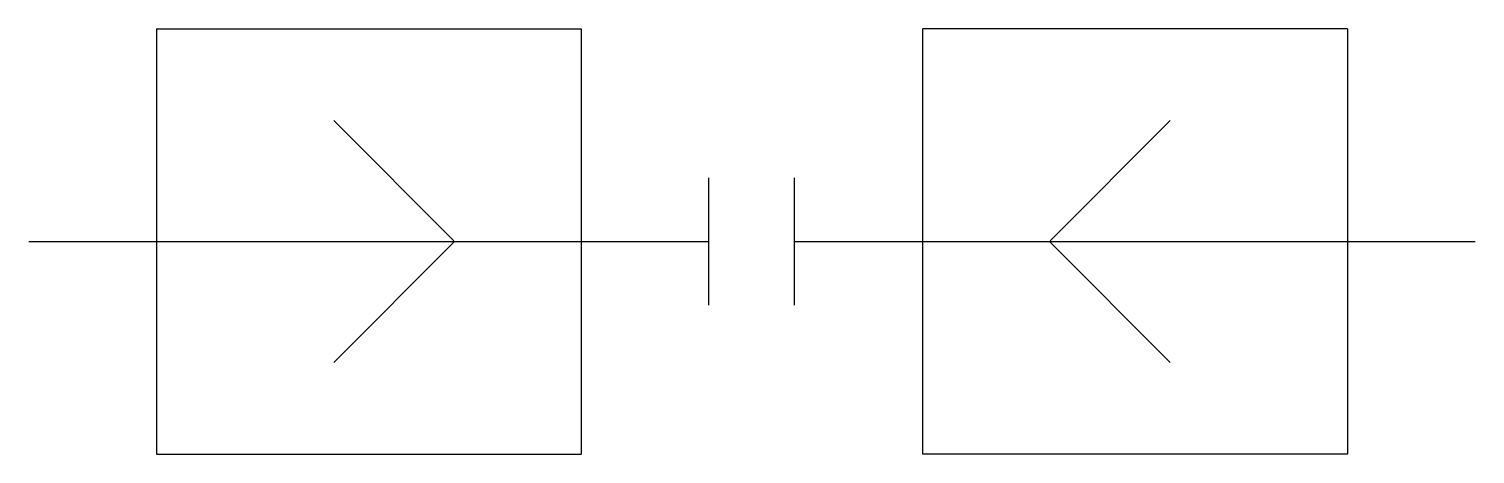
# Model space of a CAD drawing. Extents: x 506.2 to 540.2, y 411.4 to 421.4.
import ezdxf

# ---------------------------------------------------------------- set-up
doc = ezdxf.new("R2010")
doc.units = 0
doc.header["$LTSCALE"] = 5
doc.header["$MEASUREMENT"] = 0
doc.layers.add('11', color=1, linetype='CONTINUOUS')

msp = doc.modelspace()

# ---------------------------------------------------------------- linework, layer by layer
at = {"layer": '11'}
for p, q in [((509.212, 421.352), (509.212, 411.352)), ((509.212, 421.352), (519.21, 421.352)), ((519.212, 411.355), (519.212, 421.35)), ((527.238, 421.35), (527.238, 411.355)), ((537.238, 421.352), (527.239, 421.352)), ((537.238, 421.352), (537.238, 411.352)), ((516.212, 416.368), (513.383, 419.197)), ((530.238, 416.368), (533.066, 419.197)), ((522.212, 414.852), (522.212, 417.852)), ((524.217, 417.852), (524.217, 414.852)), ((506.209, 416.352), (522.212, 416.352)), ((516.212, 416.337), (513.383, 413.508)), ((524.238, 416.352), (540.241, 416.352)), ((530.238, 416.337), (533.066, 413.508)), ((509.212, 411.352), (519.21, 411.352)), ((537.238, 411.352), (527.239, 411.352))]:
    msp.add_line(p, q, dxfattribs=at)

doc.saveas('drawing.dxf')
